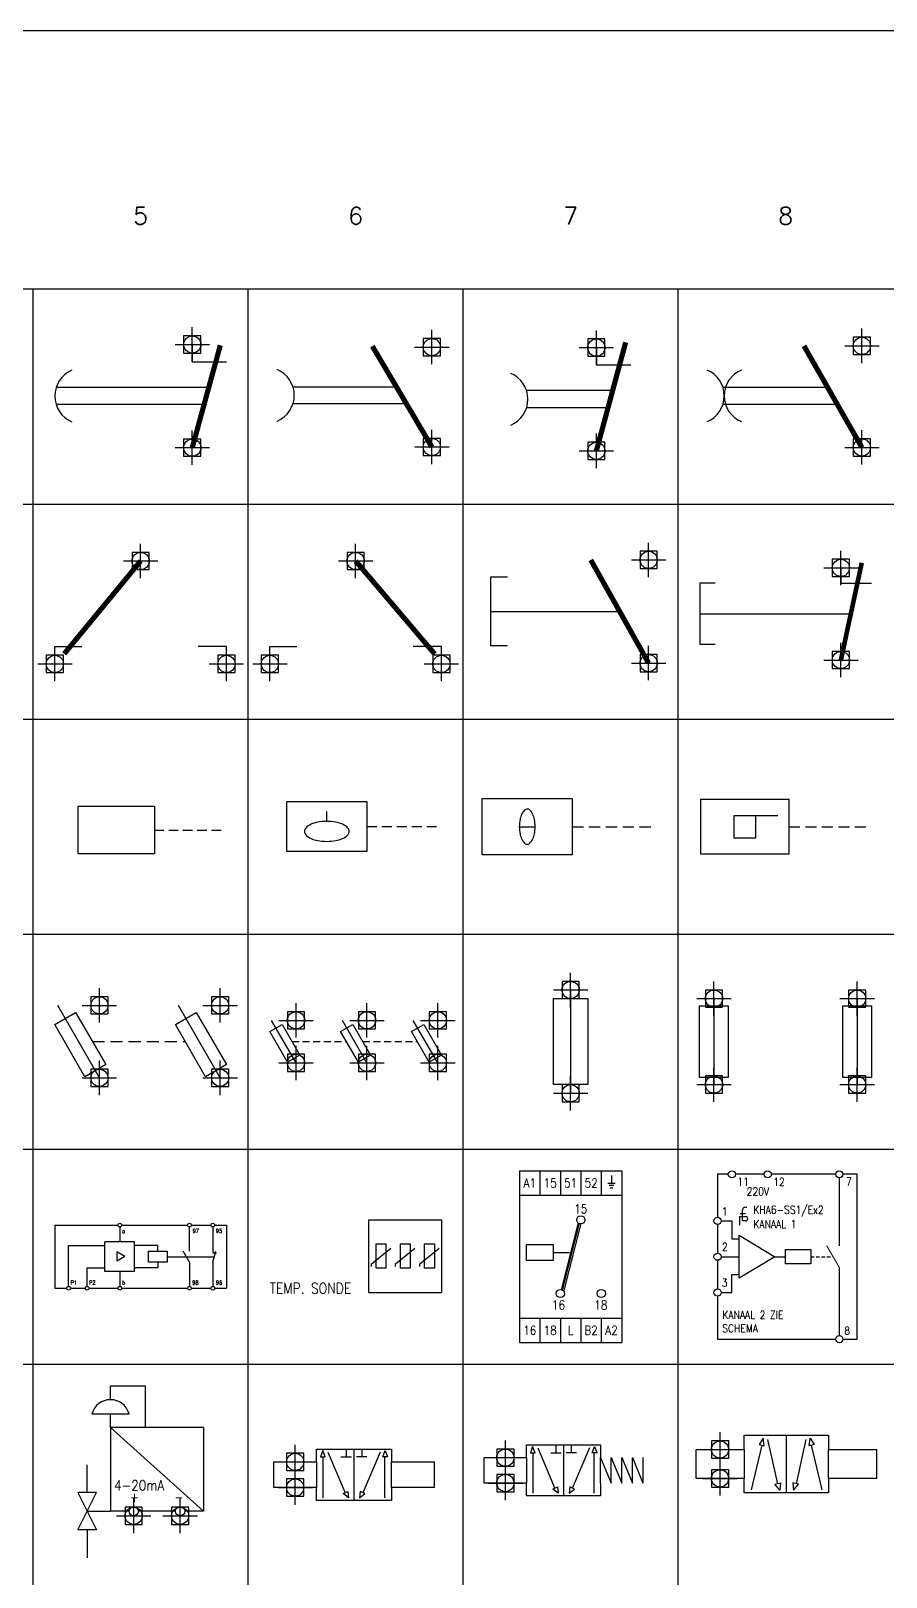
# Model space of a CAD drawing. Extents: x -7 to 200, y -18 to 300.
# Drawn here: x 49.9 to 99.6, y 210.1 to 300 of the extents above; entities that cross this region are included whole.
import ezdxf
from ezdxf.enums import TextEntityAlignment as Align

# ---------------------------------------------------------------- set-up
doc = ezdxf.new("R2010")
doc.units = 0
doc.header["$LTSCALE"] = 4
doc.header["$MEASUREMENT"] = 0
doc.header["$PDMODE"] = 98
doc.header["$PDSIZE"] = 1
for name, pattern in [('DASHDOT', [25.4, 12.7, -6.35, 0, -6.35]), ('DASHED', [18.75, 12.5, -6.25]), ('HIDDEN', [0.375, 0.25, -0.125])]:
    doc.linetypes.add(name, pattern=pattern)
doc.layers.get('0').update_dxf_attribs({"linetype": 'CONTINUOUS'})
for name, color, linetype in [('1', 7, 'CONTINUOUS'), ('10', 1, 'DASHED'), ('11', 3, 'DASHED'), ('12', 2, 'DASHED'), ('21', 8, 'DASHDOT'), ('3', 4, 'CONTINUOUS'), ('9', 8, 'DASHED'), ('C', 7, 'CONTINUOUS'), ('GRID', 9, 'CONTINUOUS'), ('GROEF', 1, 'CONTINUOUS'), ('SCHEIDINGEN', 3, 'CONTINUOUS'), ('SYMB', 7, 'CONTINUOUS')]:
    doc.layers.add(name, color=color, linetype=linetype)
doc.styles.add('DINY', font='SIMPLEX', dxfattribs={"width": 0.95})
doc.styles.add('ROMANS', font='ROMANS', dxfattribs={"width": 0.85})
doc.styles.get("Standard").update_dxf_attribs({"font": 'simplex'})

# ---------------------------------------------------------------- blocks, each defined once
blk = doc.blocks.new('1')
blk = doc.blocks.new('KTOKOP')
at = {"layer": '1'}
for p, q in [((0, 6), (0, 5)), ((0, 5), (2, 5)), ((0.938, 3.5), (-7.921, 3.5)), ((0.67, 2.5), (-7.921, 2.5))]:
    blk.add_line(p, q, dxfattribs=at)
at = {"layer": '1', "const_width": 0.3}
blk.add_lwpolyline([(0, 0), (1.633, 5.953)], dxfattribs=at)
at = {"layer": '1'}
blk.add_arc((-6.375, 3), 1.625, 112.61986, 247.38014, dxfattribs=at)
at = {"layer": 'C', "color": 1}
blk.add_point((0, 6), dxfattribs=at)
at = {"layer": 'C', "color": 2}
blk.add_point((0, 0), dxfattribs=at)
at = {"flags": 1}
blk.add_attdef('SYMBTYPE', (0, 0), '', height=0.2, dxfattribs=at)
at = {"layer": '10', "style": 'DINY', "width": 0.95}
for tag, p in [('T2', (-1, 6.314)), ('T1', (-1, -2.143))]:
    blk.add_attdef(tag, text='', height=2.2, dxfattribs=at).set_placement(p, align=Align.RIGHT)
at = {"layer": '11', "style": 'ROMANS', "width": 0.85}
blk.add_attdef('LOCCODE', (3.491, 5.866), '', height=3.2, dxfattribs=at)
at = {"layer": '12', "style": 'DINY', "width": 0.95}
blk.add_attdef('MATCODE', (3, 1.5), '', height=3.2, dxfattribs=at)
blk = doc.blocks.new('KTAFOP')
at = {"layer": '1'}
for p, q in [((-7.977, 3.493), (-1.919, 3.493)), ((-1.341, 2.493), (-7.977, 2.493))]:
    blk.add_line(p, q, dxfattribs=at)
at = {"layer": '1', "const_width": 0.3}
blk.add_lwpolyline([(0.102, -0.007), (-3.361, 5.854)], dxfattribs=at)
at = {"layer": '1'}
blk.add_arc((-9.523, 2.993), 1.625, 292.61986, 67.38014, dxfattribs=at)
at = {"layer": 'C', "color": 1}
blk.add_point((0.1, 5.796), dxfattribs=at)
at = {"layer": 'C', "color": 2}
blk.add_point((0.102, -0.007), dxfattribs=at)
at = {"flags": 1}
blk.add_attdef('SYMBTYPE', (0, 0), '', height=0.2, dxfattribs=at)
at = {"layer": '10', "style": 'DINY', "width": 0.95}
for tag, p in [('T2', (-0.898, 6.993)), ('T1', (-0.898, -2.493))]:
    blk.add_attdef(tag, text='', height=2.2, dxfattribs=at).set_placement(p, align=Align.RIGHT)
at = {"layer": '11', "style": 'ROMANS', "width": 0.85}
blk.add_attdef('LOCCODE', (3.593, 5.522), '', height=3.2, dxfattribs=at)
at = {"layer": '12', "style": 'DINY', "width": 0.95}
blk.add_attdef('MATCODE', (3.102, 0.993), '', height=3.2, dxfattribs=at)
blk = doc.blocks.new('KTAFSL')
at = {"layer": '1'}
for p, q in [((0, 6), (0, 5)), ((0, 5), (2, 5)), ((0.938, 3.5), (-4.061, 3.5)), ((0.67, 2.5), (-4.061, 2.5))]:
    blk.add_line(p, q, dxfattribs=at)
at = {"layer": '1', "const_width": 0.3}
blk.add_lwpolyline([(0, 0), (1.703, 6.305)], dxfattribs=at)
at = {"layer": '1'}
blk.add_arc((-5.607, 3), 1.625, 292.61986, 67.38014, dxfattribs=at)
at = {"layer": 'C', "color": 1}
blk.add_point((0, 6), dxfattribs=at)
at = {"layer": 'C', "color": 2}
blk.add_point((0, 0), dxfattribs=at)
at = {"flags": 1}
blk.add_attdef('SYMBTYPE', (0, 0), '', height=0.2, dxfattribs=at)
at = {"layer": '10', "style": 'DINY', "width": 0.95}
for tag, p in [('T2', (-1, 5.718)), ('T1', (-1, -1.718))]:
    blk.add_attdef(tag, text='', height=2.2, dxfattribs=at).set_placement(p, align=Align.RIGHT)
at = {"layer": '11', "style": 'ROMANS', "width": 0.85}
blk.add_attdef('LOCCODE', (3.491, 5.704), '', height=3.2, dxfattribs=at)
at = {"layer": '12', "style": 'DINY', "width": 0.95}
blk.add_attdef('MATCODE', (3, 1.5), '', height=3.2, dxfattribs=at)
blk = doc.blocks.new('KTAOSL')
at = {"layer": '1'}
for p, q in [((-8.079, 3.5), (-2.021, 3.5)), ((-1.443, 2.5), (-8.079, 2.5))]:
    blk.add_line(p, q, dxfattribs=at)
at = {"layer": '1', "const_width": 0.3}
blk.add_lwpolyline([(0, 0), (-3.369, 5.904)], dxfattribs=at)
at = {"layer": '1'}
for centre, start, end in [((-9.625, 3), 292.61986, 67.38014), ((-6.375, 3), 112.61986, 247.38014)]:
    blk.add_arc(centre, 1.625, start, end, dxfattribs=at)
at = {"layer": 'C', "color": 1}
blk.add_point((0, 5.904), dxfattribs=at)
at = {"layer": 'C', "color": 2}
blk.add_point((0, 0), dxfattribs=at)
at = {"flags": 1}
blk.add_attdef('SYMBTYPE', (0, 0), '', height=0.2, dxfattribs=at)
at = {"layer": '10', "style": 'DINY', "width": 0.95}
for tag, p in [('T2', (-1, 6.606)), ('T1', (-1, -2.41))]:
    blk.add_attdef(tag, text='', height=2.2, dxfattribs=at).set_placement(p, align=Align.RIGHT)
at = {"layer": '11', "style": 'ROMANS', "width": 0.85}
blk.add_attdef('LOCCODE', (3.346, 5.595), '', height=3.2, dxfattribs=at)
at = {"layer": '12', "style": 'DINY', "width": 0.95}
blk.add_attdef('MATCODE', (3, 1), '', height=3.2, dxfattribs=at)
blk = doc.blocks.new('KWISLO')
at = {"layer": '1'}
for p, q in [((-5, -6), (-5, -4.993)), ((-5, -4.993), (-3.433, -4.993)), ((5, -4.993), (3.353, -4.993)), ((5, -6), (5, -4.993))]:
    blk.add_line(p, q, dxfattribs=at)
at = {"layer": '1', "const_width": 0.3}
blk.add_lwpolyline([(0, 0), (-4.456, -5.409)], dxfattribs=at)
at = {"layer": 'C', "color": 1}
blk.add_point((0, 0), dxfattribs=at)
at = {"layer": 'C', "color": 3}
blk.add_point((0, 0), dxfattribs=at)
at = {"layer": 'C', "color": 2}
blk.add_point((-5, -6), dxfattribs=at)
at = {"layer": 'C', "color": 4}
blk.add_point((5, -6), dxfattribs=at)
at = {"flags": 1}
blk.add_attdef('SYMBTYPE', (0, 0), '', height=0.2, dxfattribs=at)
at = {"layer": '10', "style": 'ROMANS', "width": 0.85}
for tag, p in [('T3', (-0.84, 0.529)), ('T2', (-5.686, -7.421)), ('T1', (4.158, -7.606))]:
    blk.add_attdef(tag, text='', height=2.2, dxfattribs=at).set_placement(p, align=Align.RIGHT)
at = {"layer": '11', "style": 'ROMANS', "width": 0.85}
blk.add_attdef('LOCCODE', (7.641, 0.899), '', height=3.2, dxfattribs=at)
at = {"layer": '12', "style": 'ROMANS', "width": 0.85}
blk.add_attdef('MATCODE', (6.732, -3.539), '', height=3.2, dxfattribs=at)
blk = doc.blocks.new('KWISRO')
at = {"layer": '1'}
for p, q in [((-5, -4.993), (-3.433, -4.993)), ((-5, -6), (-5, -4.993)), ((5, -4.993), (3.353, -4.993)), ((5, -6), (5, -4.993))]:
    blk.add_line(p, q, dxfattribs=at)
at = {"layer": '1', "const_width": 0.3}
blk.add_lwpolyline([(0, 0), (4.609, -5.422)], dxfattribs=at)
at = {"layer": 'C', "color": 1}
blk.add_point((0, 0), dxfattribs=at)
at = {"layer": 'C', "color": 3}
blk.add_point((0, 0), dxfattribs=at)
at = {"layer": 'C', "color": 2}
blk.add_point((-5, -6), dxfattribs=at)
at = {"layer": 'C', "color": 4}
blk.add_point((5, -6), dxfattribs=at)
at = {"flags": 1}
blk.add_attdef('SYMBTYPE', (0, 0), '', height=0.2, dxfattribs=at)
at = {"layer": '10', "style": 'ROMANS', "width": 0.85}
for tag, p in [('T3', (-0.991, 0.225)), ('T2', (-5.686, -7.91)), ('T1', (4.309, -7.726))]:
    blk.add_attdef(tag, text='', height=2.2, dxfattribs=at).set_placement(p, align=Align.RIGHT)
at = {"layer": '11', "style": 'ROMANS', "width": 0.85}
blk.add_attdef('LOCCODE', (7.49, 0.964), '', height=3.2, dxfattribs=at)
at = {"layer": '12', "style": 'ROMANS', "width": 0.85}
blk.add_attdef('MATCODE', (6.581, -3.473), '', height=3.2, dxfattribs=at)
blk = doc.blocks.new('DNO')
at = {"layer": '1', "const_width": 0.3}
blk.add_lwpolyline([(0, 0), (-3.363, 5.997)], dxfattribs=at)
at = {"layer": '3'}
for p, q in [((-9.196, 5), (-9.196, 1)), ((-8.196, 5), (-9.196, 5)), ((-8.196, 1), (-9.196, 1))]:
    blk.add_line(p, q, dxfattribs=at)
at = {"layer": '9'}
blk.add_line((-9.196, 3), (-1.682, 3), dxfattribs=at)
at = {"layer": 'C', "color": 1}
blk.add_point((0, 6), dxfattribs=at)
at = {"layer": 'C', "color": 2}
blk.add_point((0, 0), dxfattribs=at)
at = {"flags": 1}
blk.add_attdef('SYMBTYPE', (0, 0), '', height=0.2, dxfattribs=at)
at = {"layer": '10', "style": 'DINY', "width": 0.95}
for tag, p in [('T2', (-1, 7)), ('T1', (-1, -3))]:
    blk.add_attdef(tag, text='', height=2.2, dxfattribs=at).set_placement(p, align=Align.RIGHT)
at = {"layer": '11', "style": 'ROMANS', "width": 0.85}
blk.add_attdef('LOCCODE', (3.393, 6.027), '', height=3.2, dxfattribs=at)
at = {"layer": '12', "style": 'DINY', "width": 0.95}
blk.add_attdef('MATCODE', (3, 1), '', height=3.2, dxfattribs=at)
blk = doc.blocks.new('DNG')
at = {"layer": '1'}
for p, q in [((0, 6), (0, 5)), ((0, 5), (2, 5))]:
    blk.add_line(p, q, dxfattribs=at)
at = {"layer": '1', "const_width": 0.3}
blk.add_lwpolyline([(0, 0), (1.36, 6.33)], dxfattribs=at)
at = {"layer": '3'}
for p, q in [((-9.2, 5), (-9.2, 1)), ((-8.2, 5), (-9.2, 5)), ((-8.2, 1), (-9.2, 1))]:
    blk.add_line(p, q, dxfattribs=at)
at = {"layer": '9'}
blk.add_line((-9.2, 3), (0.8, 3), dxfattribs=at)
at = {"layer": 'C', "color": 1}
blk.add_point((0, 6), dxfattribs=at)
at = {"layer": 'C', "color": 2}
blk.add_point((0, 0), dxfattribs=at)
at = {"flags": 1}
blk.add_attdef('SYMBTYPE', (0, 0), '', height=0.2, dxfattribs=at)
at = {"layer": '10', "style": 'DINY', "width": 0.95}
for tag, p in [('T2', (-1, 7)), ('T1', (-1, -3))]:
    blk.add_attdef(tag, text='', height=2.2, dxfattribs=at).set_placement(p, align=Align.RIGHT)
at = {"layer": '11', "style": 'ROMANS', "width": 0.85}
blk.add_attdef('LOCCODE', (3.62, 6.55), '', height=3.2, dxfattribs=at)
at = {"layer": '12', "style": 'DINY', "width": 0.95}
blk.add_attdef('MATCODE', (3, 1.5), '', height=3.2, dxfattribs=at)
blk = doc.blocks.new('BVAR')
at = {"layer": '1', "linetype": 'HIDDEN'}
blk.add_line((-7.5, 0), (0, 0), dxfattribs=at)
at = {"layer": '3'}
for p, q in [((-15.5, 2.5), (-7.5, 2.5)), ((-15.5, -2.5), (-15.5, 2.5)), ((-7.5, 2.5), (-7.5, -2.5)), ((-7.5, -2.5), (-15.5, -2.5))]:
    blk.add_line(p, q, dxfattribs=at)
at = {"flags": 1}
blk.add_attdef('SYMBTYPE', (0, 0), '', height=0.2, dxfattribs=at)
blk = doc.blocks.new('BNIV')
at = {"layer": '1'}
blk.add_line((-11.5, 0.5), (-11.5, 1.5), dxfattribs=at)
at = {"layer": '1', "linetype": 'HIDDEN'}
blk.add_line((-7.5, 0), (0, 0), dxfattribs=at)
at = {"layer": '1'}
blk.add_lwpolyline([(-11.5, -1.5, 0.045823), (-10.59, -1.42, 0.059412), (-9.92, -1.21, 0.101131), (-9.37, -0.81, 0.219221), (-9.26, -0.5, 0.18898), (-9.39, -0.17, 0.101131), (-9.92, 0.21, 0.059412), (-10.59, 0.42, 0.045823), (-11.5, 0.5, 0.045823), (-12.41, 0.42, 0.059412), (-13.08, 0.21, 0.101131), (-13.61, -0.17, 0.18898), (-13.74, -0.5, 0.18898), (-13.61, -0.83, 0.101131), (-13.08, -1.21, 0.059412), (-12.41, -1.42, 0.045823)], format="xyb", close=True, dxfattribs=at)
at = {"layer": '3'}
for p, q in [((-15.5, 2.5), (-7.5, 2.5)), ((-15.5, -2.5), (-15.5, 2.5)), ((-7.5, 2.5), (-7.5, -2.5)), ((-7.5, -2.5), (-15.5, -2.5))]:
    blk.add_line(p, q, dxfattribs=at)
at = {"flags": 1}
blk.add_attdef('SYMBTYPE', (0, 0), '', height=0.2, dxfattribs=at)
blk = doc.blocks.new('BTEMP')
at = {"layer": '1'}
blk.add_line((-12.2, 0), (-10.8, 0), dxfattribs=at)
at = {"layer": '1', "linetype": 'HIDDEN'}
blk.add_line((-7.5, 0), (0, 0), dxfattribs=at)
at = {"layer": '1'}
blk.add_lwpolyline([(-10.8, 0, 0.045823), (-10.86, 0.64, 0.059412), (-11.01, 1.11, 0.101131), (-11.28, 1.49, 0.219221), (-11.5, 1.57, 0.18898), (-11.73, 1.47, 0.101131), (-11.99, 1.11, 0.059412), (-12.14, 0.64, 0.045823), (-12.2, 0, 0.045823), (-12.14, -0.64, 0.059412), (-11.99, -1.11, 0.101131), (-11.73, -1.47, 0.18898), (-11.5, -1.57, 0.18898), (-11.27, -1.47, 0.101131), (-11.01, -1.11, 0.059412), (-10.86, -0.64, 0.045823)], format="xyb", close=True, dxfattribs=at)
at = {"layer": '3'}
for p, q in [((-15.5, 2.5), (-7.5, 2.5)), ((-15.5, -2.5), (-15.5, 2.5)), ((-7.5, 2.5), (-7.5, -2.5)), ((-7.5, -2.5), (-15.5, -2.5))]:
    blk.add_line(p, q, dxfattribs=at)
at = {"flags": 1}
blk.add_attdef('SYMBTYPE', (0, 0), '', height=0.2, dxfattribs=at)
blk = doc.blocks.new('BDEB')
at = {"layer": '1'}
for p, q in [((-8.5, 1), (-12.5, 1)), ((-12.5, 1), (-12.5, -1)), ((-10.5, -1), (-10.5, 1)), ((-12.5, -1), (-10.5, -1))]:
    blk.add_line(p, q, dxfattribs=at)
at = {"layer": '1', "linetype": 'HIDDEN'}
blk.add_line((-7.5, 0), (0, 0), dxfattribs=at)
at = {"layer": '3'}
for p, q in [((-15.5, 2.5), (-7.5, 2.5)), ((-15.5, -2.5), (-15.5, 2.5)), ((-7.5, 2.5), (-7.5, -2.5)), ((-7.5, -2.5), (-15.5, -2.5))]:
    blk.add_line(p, q, dxfattribs=at)
at = {"flags": 1}
blk.add_attdef('SYMBTYPE', (0, 0), '', height=0.2, dxfattribs=at)
blk = doc.blocks.new('SCHZEK2')
at = {"layer": '1'}
for p, q in [((-13.71, 4.42), (-11.98, 5.42)), ((-10, 0), (-13.46, 6)), ((-11.98, 5.42), (-9.48, 1.09)), ((-10.5, 6), (-9.5, 6)), ((-3.71, 4.42), (-1.98, 5.42)), ((0, 0), (-3.46, 6)), ((-1.98, 5.42), (0.52, 1.09)), ((-0.5, 6), (0.5, 6)), ((-11.21, 0.09), (-13.71, 4.42)), ((-1.21, 0.09), (-3.71, 4.42)), ((-9.48, 1.09), (-11.21, 0.09)), ((0.52, 1.09), (-1.21, 0.09))]:
    blk.add_line(p, q, dxfattribs=at)
at = {"layer": '1', "linetype": 'HIDDEN'}
blk.add_line((-10.58, 3), (-2.89, 3), dxfattribs=at)
at = {"layer": 'C', "color": 1}
blk.add_point((-10, 6), dxfattribs=at)
at = {"layer": 'C', "color": 3}
blk.add_point((0, 6), dxfattribs=at)
at = {"layer": 'C', "color": 2}
blk.add_point((-10, 0), dxfattribs=at)
at = {"layer": 'C', "color": 4}
blk.add_point((0, 0), dxfattribs=at)
at = {"flags": 1}
blk.add_attdef('SYMBTYPE', (-0.13, -0.31), '', height=0.2, dxfattribs=at)
at = {"layer": '1', "style": 'DINY', "width": 0.95}
blk.add_attdef('ZEKVAL', (3, -3), '', height=2.2, dxfattribs=at)
at = {"layer": '11', "style": 'ROMANS', "width": 0.85}
blk.add_attdef('LOCCODE', (3.32, 6.39), '', height=3.2, dxfattribs=at)
at = {"layer": '12', "style": 'ROMANS', "width": 0.85}
blk.add_attdef('MATCODE', (3.32, 1.15), '', height=3.2, dxfattribs=at)
blk = doc.blocks.new('SCHZEK3')
at = {"layer": '1'}
for p, q in [((-23.71, 4.42), (-21.98, 5.42)), ((-21.21, 0.09), (-23.71, 4.42)), ((-20, 0), (-23.46, 6)), ((-21.98, 5.42), (-19.48, 1.09)), ((-20.5, 6), (-19.5, 6)), ((-13.71, 4.42), (-11.98, 5.42)), ((-11.21, 0.09), (-13.71, 4.42)), ((-10, 0), (-13.46, 6)), ((-11.98, 5.42), (-9.48, 1.09)), ((-10.5, 6), (-9.5, 6)), ((-3.71, 4.42), (-1.98, 5.42)), ((-1.21, 0.09), (-3.71, 4.42)), ((0, 0), (-3.46, 6)), ((-1.98, 5.42), (0.52, 1.09)), ((-0.5, 6), (0.5, 6)), ((-19.48, 1.09), (-21.21, 0.09)), ((-9.48, 1.09), (-11.21, 0.09)), ((0.52, 1.09), (-1.21, 0.09))]:
    blk.add_line(p, q, dxfattribs=at)
at = {"layer": '1', "linetype": 'HIDDEN'}
for p, q in [((-20.58, 3), (-12.89, 3)), ((-10.58, 3), (-2.89, 3))]:
    blk.add_line(p, q, dxfattribs=at)
at = {"layer": 'C', "color": 1}
blk.add_point((-20, 6), dxfattribs=at)
at = {"layer": 'C', "color": 3}
blk.add_point((-10, 6), dxfattribs=at)
at = {"layer": 'C', "color": 5}
blk.add_point((0, 6), dxfattribs=at)
at = {"layer": 'C', "color": 2}
blk.add_point((-20, 0), dxfattribs=at)
at = {"layer": 'C', "color": 4}
blk.add_point((-10, 0), dxfattribs=at)
at = {"layer": 'C', "color": 6}
blk.add_point((0, 0), dxfattribs=at)
at = {"flags": 1}
blk.add_attdef('SYMBTYPE', (0, 0), '', height=0.2, dxfattribs=at)
at = {"layer": '1', "style": 'DINY', "width": 0.95}
blk.add_attdef('ZEKVAL', (3, -3), '', height=2.2, dxfattribs=at)
at = {"layer": '11', "style": 'ROMANS', "width": 0.85}
blk.add_attdef('LOCCODE', (3.41, 6.57), '', height=3.2, dxfattribs=at)
at = {"layer": '12', "style": 'ROMANS', "width": 0.85}
blk.add_attdef('MATCODE', (3.16, 1.33), '', height=3.2, dxfattribs=at)
blk = doc.blocks.new('ZEK1')
at = {"layer": '1'}
for p, q in [((-1, 5.5), (1, 5.5)), ((-1, 0.5), (-1, 5.5)), ((0, 6), (0, 0)), ((1, 5.5), (1, 0.5)), ((1, 0.5), (-1, 0.5))]:
    blk.add_line(p, q, dxfattribs=at)
at = {"layer": 'C', "color": 1}
blk.add_point((0, 6), dxfattribs=at)
at = {"layer": 'C', "color": 2}
blk.add_point((0, 0), dxfattribs=at)
at = {"flags": 1}
blk.add_attdef('SYMBTYPE', (0, 0), '', height=0.2, dxfattribs=at)
at = {"layer": '1', "style": 'DINY', "width": 0.95}
blk.add_attdef('ZEKVAL', (3, -1), '', height=2.2, dxfattribs=at)
at = {"layer": '11', "style": 'ROMANS', "width": 0.85}
blk.add_attdef('LOCCODE', (2.956, 7.123), '', height=3.2, dxfattribs=at)
at = {"layer": '12', "style": 'DINY', "width": 0.95}
blk.add_attdef('MATCODE', (3, 2.5), '', height=3.2, dxfattribs=at)
blk = doc.blocks.new('ZEK2')
at = {"layer": '1'}
for p, q in [((-11, 0.5), (-11, 5.5)), ((-11, 5.5), (-9, 5.5)), ((-10, 6), (-10, 0)), ((-9, 5.5), (-9, 0.5)), ((-1, 0.5), (-1, 5.5)), ((-1, 5.5), (1, 5.5)), ((0, 6), (0, 0)), ((1, 5.5), (1, 0.5)), ((-9, 0.5), (-11, 0.5)), ((1, 0.5), (-1, 0.5))]:
    blk.add_line(p, q, dxfattribs=at)
at = {"layer": 'C', "color": 1}
blk.add_point((-10, 6), dxfattribs=at)
at = {"layer": 'C', "color": 3}
blk.add_point((0, 6), dxfattribs=at)
at = {"layer": 'C', "color": 2}
blk.add_point((-10, 0), dxfattribs=at)
at = {"layer": 'C', "color": 4}
blk.add_point((0, 0), dxfattribs=at)
at = {"flags": 1}
blk.add_attdef('SYMBTYPE', (0, 0), '', height=0.2, dxfattribs=at)
at = {"layer": '1', "style": 'DINY', "width": 0.95}
blk.add_attdef('ZEKVAL', (3, -1), '', height=2.2, dxfattribs=at)
at = {"layer": '11', "style": 'ROMANS', "width": 0.85}
blk.add_attdef('LOCCODE', (2.87, 7.55), '', height=3.2, dxfattribs=at)
at = {"layer": '12', "style": 'DINY', "width": 0.95}
blk.add_attdef('MATCODE', (3, 2.5), '', height=3.2, dxfattribs=at)
blk = doc.blocks.new('REL4')
at = {"layer": '1'}
for p, q in [((0, -2), (0, -10)), ((37.5, -15), (37.5, -2)), ((50, -2), (50, -16)), ((-27.5, -34), (-27.5, -12)), ((-27.5, -12), (-8, -12)), ((8, -10), (-8, -10)), ((-8, -26), (-8, -10)), ((2.69, -17.85), (-1.64, -15.35)), ((-1.64, -15.35), (-1.64, -20.35)), ((8, -26), (8, -10)), ((20.5, -12), (8, -12)), ((15.5, -21), (15.5, -15)), ((15.5, -15), (25.5, -15)), ((20.5, -15), (20.5, -12)), ((25.5, -15), (25.5, -21)), ((37.5, -21), (34.04, -15)), ((50, -21), (51.61, -15)), ((50, -16), (52, -16)), ((-17.5, -24), (-8, -24)), ((-17.5, -34), (-17.5, -24)), ((2.69, -17.85), (-1.64, -20.35)), ((20.5, -24), (8, -24)), ((25.5, -21), (15.5, -21)), ((20.5, -21), (20.5, -24)), ((25.5, -18), (50.8, -18)), ((37.5, -21), (37.5, -34)), ((50, -21), (50, -34)), ((8, -26), (-8, -26)), ((0, -26), (0, -34))]:
    blk.add_line(p, q, dxfattribs=at)
for centre in [(0, -1), (37.5, -1), (50, -1), (-27.5, -35), (-17.5, -35), (0, -35), (37.5, -35), (50, -35)]:
    blk.add_circle(centre, 1, dxfattribs=at)
at = {"layer": '21'}
for p, q in [((-35, -1), (-1, -1)), ((-35, -1), (-35, -35)), ((1, -1), (36.5, -1)), ((38.5, -1), (49, -1)), ((51, -1), (57.5, -1)), ((57.5, -1), (57.5, -35)), ((-35, -35), (-28.5, -35)), ((-26.5, -35), (-18.5, -35)), ((-16.5, -35), (-1, -35)), ((1, -35), (36.5, -35)), ((38.5, -35), (49, -35)), ((51, -35), (57.5, -35))]:
    blk.add_line(p, q, dxfattribs=at)
at = {"flags": 1}
blk.add_attdef('SYMBTYPE', (0, 0), '', height=0.2, dxfattribs=at)
at = {"layer": '1', "width": 0.85}
for s, p in [('a', (1.23, -5.4)), ('P1', (-26.46, -33)), ('P2', (-16.46, -33)), ('b', (1.3, -33))]:
    blk.add_text(s, height=2.2, dxfattribs=at).set_placement(p)
for s, p in [('97', (40.9, -4.12)), ('95', (53.4, -4.12)), ('98', (40.67, -31.98)), ('96', (53.4, -31.98))]:
    blk.add_text(s, height=2.2, dxfattribs=at).set_placement(p, align=Align.MIDDLE)
at = {"layer": '11', "style": 'ROMANS', "width": 0.85}
blk.add_attdef('LOCCODE', (60, -30), '', height=3.2, dxfattribs=at)
at = {"layer": '12', "width": 0.85}
blk.add_attdef('MATCODE', (60, -35), '', height=3.2, dxfattribs=at)
blk = doc.blocks.new('REL4-SON')
at = {"layer": '1'}
for p, q in [((-12.5, 0), (2.5, 0)), ((-12.5, -15), (-12.5, 0)), ((2.5, 0), (2.5, -15)), ((-12, -9.11), (-8, -5.89)), ((-11, -10), (-11, -5)), ((-11, -5), (-9, -5)), ((-9, -5), (-9, -10)), ((-7, -9.11), (-3, -5.89)), ((-6, -5), (-4, -5)), ((-6, -10), (-6, -5)), ((-4, -5), (-4, -10)), ((-2, -9.11), (2, -5.89)), ((-1, -10), (-1, -5)), ((-1, -5), (1, -5)), ((1, -5), (1, -10)), ((-12, -9.64), (-12, -9.11)), ((-7, -9.64), (-7, -9.11)), ((-2, -9.64), (-2, -9.11)), ((-9, -10), (-11, -10)), ((-4, -10), (-6, -10)), ((1, -10), (-1, -10)), ((-12.5, -15), (2.5, -15))]:
    blk.add_line(p, q, dxfattribs=at)
at = {"flags": 1}
blk.add_attdef('SYMBTYPE', (0, 0), '', height=0.2, dxfattribs=at)
at = {"layer": '1', "width": 0.85}
blk.add_text('TEMP. SONDE', height=2.2, dxfattribs=at).set_placement((-32.98, -15.24))
at = {"layer": '11', "style": 'ROMANS', "width": 0.85}
blk.add_attdef('NRMOTOR', text='', height=3.2, dxfattribs=at).set_placement((-15.72, -6.26), align=Align.RIGHT)
at = {"layer": '12', "style": 'ROMANS', "width": 0.85}
blk.add_attdef('MATCODE', text='', height=3.2, dxfattribs=at).set_placement((-15.72, -11.04), align=Align.RIGHT)
blk = doc.blocks.new('REL5')
at = {"layer": '1'}
for p, q in [((-2.5, 0), (-2.5, -42)), ((-2.5, 0), (22.5, 0)), ((2.5, 0), (2.5, -6)), ((7.5, 0), (7.5, -6)), ((12.5, 0), (12.5, -6)), ((17.5, 0), (17.5, -6)), ((22.5, 0), (22.5, -42)), ((19.1, -3), (20.9, -3)), ((20.6, -3.6), (19.4, -3.6)), ((20, -1.2), (20, -3)), ((-2.5, -6), (22.5, -6)), ((19.7, -4.2), (20.3, -4.2)), ((11.85, -12.7), (7.69, -29.07)), ((12.12, -12.83), (7.96, -29.19)), ((12.49, -12.92), (8.33, -29.28)), ((-0.75, -21.9), (-0.75, -18)), ((-0.75, -18), (5.75, -18)), ((5.75, -18), (5.75, -21.9)), ((5.75, -21.9), (-0.75, -21.9)), ((5.75, -20.02), (9.75, -20.02)), ((-2.5, -36), (22.5, -36)), ((2.5, -36), (2.5, -42)), ((7.5, -36), (7.5, -42)), ((12.5, -36), (12.5, -42)), ((17.5, -36), (17.5, -42)), ((-2.5, -42), (22.5, -42))]:
    blk.add_line(p, q, dxfattribs=at)
for centre in [(12.5, -12), (7.5, -30), (17.5, -30)]:
    blk.add_circle(centre, 1, dxfattribs=at)
at = {"flags": 1}
blk.add_attdef('SYMBTYPE', (0, 0), '', height=0.2, dxfattribs=at)
at = {"layer": '1', "style": 'ROMANS', "width": 0.85}
for s, p in [('A1', (0, -3)), ('15', (5, -3)), ('51', (10, -3)), ('52', (15, -3)), ('15', (12.46, -9.32)), ('16', (7.05, -32.82)), ('18', (17.37, -32.82)), ('16', (0, -39)), ('18', (5, -39)), ('L', (10, -39)), ('B2', (15, -39)), ('A2', (20, -39))]:
    blk.add_text(s, height=2.2, dxfattribs=at).set_placement(p, align=Align.MIDDLE)
at = {"layer": '11', "style": 'ROMANS', "width": 0.85}
blk.add_attdef('LOCCODE', (27.5, -6), '', height=3.2, dxfattribs=at)
at = {"layer": '12', "style": 'ROMANS', "width": 0.85}
blk.add_attdef('MATCODE', (27.5, -12), '', height=3.2, dxfattribs=at)
blk = doc.blocks.new('REL6')
at = {"layer": '1'}
for p, q in [((0, -2), (0, -21)), ((-33, -14), (-30, -14)), ((-30, -14), (-30, -19)), ((-30, -19), (-28, -19)), ((-28, -18), (-18, -24)), ((-28, -30), (-28, -18)), ((-33, -24), (-28, -24)), ((-18, -24), (-28, -30)), ((-18, -24), (-15, -24)), ((-15, -22), (-8, -22)), ((-15, -26), (-15, -22)), ((-8, -22), (-8, -26)), ((-30, -34), (-30, -29)), ((-30, -29), (-28, -29)), ((-8, -26), (-15, -26)), ((0, -27), (0, -46)), ((-33, -34), (-30, -34))]:
    blk.add_line(p, q, dxfattribs=at)
at = {"layer": '1', "linetype": 'HIDDEN'}
blk.add_line((-8, -24), (-2, -24), dxfattribs=at)
at = {"layer": '1', "const_width": 0.3}
blk.add_lwpolyline([(0, -27), (-3.53, -20.92)], dxfattribs=at)
at = {"layer": '1'}
for centre in [(-30, -1), (-20, -1), (0, -1), (-34, -14), (-34, -24), (-34, -34), (0, -47)]:
    blk.add_circle(centre, 1, dxfattribs=at)
at = {"layer": '21'}
for p, q in [((-34, -1), (-34, -13)), ((-31, -1), (-34, -1)), ((-21, -1), (-29, -1)), ((-1, -1), (-19, -1)), ((5, -1), (1, -1)), ((5, -47), (5, -1)), ((-34, -15), (-34, -23)), ((-34, -25), (-34, -33)), ((-34, -35), (-34, -47)), ((-34, -47), (-1, -47)), ((1, -47), (5, -47))]:
    blk.add_line(p, q, dxfattribs=at)
at = {"layer": '3'}
for p, q in [((-27.81, -15.2), (-27.81, -12.8)), ((-27.81, -12.8), (-26.25, -12.8)), ((-27.67, -11.93), (-26.2, -11.93)), ((-27, -12.55), (-27, -11.02)), ((-27, -14), (-27, -13.06)), ((-26.25, -14), (-27, -14))]:
    blk.add_line(p, q, dxfattribs=at)
for centre, radius, start, end in [((-26.26, -10.94), 0.745, 58.1063, 186.3882), ((-26.14, -13.4), 0.61, 259.4631, 100.5369)]:
    blk.add_arc(centre, radius, start, end, dxfattribs=at)
at = {"flags": 1}
blk.add_attdef('SYMBTYPE', (0, 0), '', height=0.2, dxfattribs=at)
at = {"layer": '1', "width": 0.85}
for s, p in [('11', (-28.44, -4.18)), ('12', (-18.44, -4.21)), ('7', (1.89, -4.08)), ('220V', (-25.86, -6.9)), ('1', (-32.78, -12.47)), ('KHA6-SS1/Ex2', (-24, -12)), ('KANAAL 1', (-24, -16)), ('2', (-32.77, -22.33)), ('3', (-32.83, -32.35)), ('SCHEMA', (-32.66, -45.11)), ('KANAAL 2 ZIE', (-32.66, -41.34)), ('8', (1.4, -45.75))]:
    blk.add_text(s, height=2.2, dxfattribs=at).set_placement(p)
blk.add_attdef('SCHEMANR', (-18.68, -45.22), '', height=2.2, dxfattribs=at)
at = {"layer": '11', "style": 'ROMANS', "width": 0.85}
blk.add_attdef('LOCCODE', (6.43, -6.41), '', height=3.2, dxfattribs=at)
at = {"layer": '12', "style": 'DINY', "width": 0.95}
blk.add_attdef('MATCODE', (6.97, -10.88), '', height=3.2, dxfattribs=at)
blk = doc.blocks.new('INRVENT')
at = {"layer": '1'}
for p, q in [((-5, 25), (-5, 28)), ((-5, 28), (2.5, 28)), ((2.5, 28), (2.5, 19)), ((-9, 22), (-1, 22)), ((-5, 19.04), (-5, 22)), ((15, 1), (-5, 19)), ((-10, 5), (-10, 11)), ((-12, 5), (-8, -3)), ((-12, -3), (-8, 5)), ((-8, 5), (-12, 5)), ((-9.99, 0.99), (-4.97, 0.99)), ((15, 1), (15, 1)), ((-8, -3), (-12, -3)), ((-10, -3), (-10, -9))]:
    blk.add_line(p, q, dxfattribs=at)
for centre in [(0, 1), (10, 1)]:
    blk.add_circle(centre, 1, dxfattribs=at)
blk.add_arc((-5, 20.83), 4.17, 16.2602, 163.7398, dxfattribs=at)
at = {"layer": '3'}
for p, q in [((15, 19), (-5, 19)), ((-5, 18.98), (-5, 1)), ((15, 19), (15, 1)), ((-1, 1), (-4.97, 1)), ((9, 1), (1, 1)), ((15, 1), (11, 1))]:
    blk.add_line(p, q, dxfattribs=at)
at = {"layer": 'C', "color": 1}
blk.add_point((0, 0), dxfattribs=at)
at = {"layer": 'C', "color": 2}
blk.add_point((10, 0), dxfattribs=at)
at = {"flags": 1}
blk.add_attdef('SYMBTYPE', (0, 0), '', height=0.2, dxfattribs=at)
at = {"layer": '1', "width": 0.85}
blk.add_text('4-20mA', height=2.2, dxfattribs=at).set_placement((1.17, 6.57), align=Align.MIDDLE)
for tag, p in [('+', (-0.77, 3)), ('-', (8.78, 3))]:
    blk.add_attdef(tag, p, '', height=2, dxfattribs=at)
at = {"layer": '12', "width": 0.85}
blk.add_attdef('MATCODE', (17.5, 3), '', height=3.2, dxfattribs=at)
blk = doc.blocks.new('VENT52-D')
at = {"layer": '1'}
for p, q in [((5, 9), (22.5, 9)), ((5, 6), (5, 9)), ((6.43, 8.64), (5.94, 7.15)), ((7.04, 7.15), (6.43, 8.64)), ((7.65, 8.31), (11.69, -1.25)), ((11.94, 8.97), (11.94, 7.32)), ((13.75, 9), (13.75, -3)), ((15.56, 8.97), (15.56, 7.32)), ((19.85, 8.31), (15.81, -1.25)), ((20.46, 7.15), (21.07, 8.64)), ((21.07, 8.64), (21.56, 7.15)), ((22.5, 9), (22.5, 6)), ((5.94, 7.15), (7.04, 7.15)), ((6.55, -2.4), (6.55, 7.15)), ((10.71, 7.15), (13.16, 7.15)), ((16.79, 7.15), (14.34, 7.15)), ((21.56, 7.15), (20.46, 7.15)), ((20.95, -2.4), (20.95, 7.15)), ((5, -3), (5, 0)), ((22.5, 0), (22.5, -3)), ((22.5, -3), (5, -3)), ((11.2, -1.42), (12.3, -0.92)), ((12.43, -2.4), (11.2, -1.42)), ((12.3, -0.92), (12.43, -2.4)), ((15.2, -0.92), (15.07, -2.4)), ((15.07, -2.4), (16.3, -1.42)), ((16.3, -1.42), (15.2, -0.92))]:
    blk.add_line(p, q, dxfattribs=at)
at = {"layer": '3'}
for p, q in [((-5, 6), (5, 6)), ((-5, 0), (-5, 6)), ((5, 6), (5, 0)), ((22.5, 6), (32.5, 6)), ((22.5, 0), (22.5, 6)), ((32.5, 6), (32.5, 0)), ((5, 0), (-5, 0)), ((32.5, 0), (22.5, 0))]:
    blk.add_line(p, q, dxfattribs=at)
at = {"layer": 'C', "color": 1}
blk.add_point((0, 6), dxfattribs=at)
at = {"layer": 'C', "color": 2}
blk.add_point((0, 0), dxfattribs=at)
at = {"flags": 1}
blk.add_attdef('SYMBTYPE', (0, 0), '', height=0.2, dxfattribs=at)
at = {"layer": '12', "style": 'DINY', "width": 0.95}
blk.add_attdef('MATCODE', (5.42, 12.88), '', height=3.2, dxfattribs=at)
blk = doc.blocks.new('VENT52-E')
at = {"layer": '1'}
for p, q in [((5, 9), (22.5, 9)), ((5, 6), (5, 9)), ((6.43, 8.64), (5.94, 7.15)), ((7.04, 7.15), (6.43, 8.64)), ((7.65, 8.31), (11.69, -1.25)), ((11.94, 8.97), (11.94, 7.32)), ((13.75, 9), (13.75, -3)), ((15.56, 8.97), (15.56, 7.32)), ((19.85, 8.31), (15.81, -1.25)), ((20.46, 7.15), (21.07, 8.64)), ((21.07, 8.64), (21.56, 7.15)), ((22.5, 9), (22.5, 6)), ((5.94, 7.15), (7.04, 7.15)), ((6.55, -2.4), (6.55, 7.15)), ((10.71, 7.15), (13.16, 7.15)), ((16.79, 7.15), (14.34, 7.15)), ((21.56, 7.15), (20.46, 7.15)), ((20.95, -2.4), (20.95, 7.15)), ((22.5, 6), (25, 0)), ((22.5, 0), (22.5, 6)), ((25, 6), (27.5, 0)), ((25, 0), (25, 6)), ((27.5, 6), (30, 0)), ((27.5, 0), (27.5, 6)), ((30, 6), (32.5, 0)), ((30, 0), (30, 6)), ((32.5, 6), (32.5, 0)), ((5, -3), (5, 0)), ((22.5, 0), (22.5, -3)), ((22.5, -3), (5, -3)), ((11.2, -1.42), (12.3, -0.92)), ((12.43, -2.4), (11.2, -1.42)), ((12.3, -0.92), (12.43, -2.4)), ((15.2, -0.92), (15.07, -2.4)), ((15.07, -2.4), (16.3, -1.42)), ((16.3, -1.42), (15.2, -0.92))]:
    blk.add_line(p, q, dxfattribs=at)
at = {"layer": '3'}
for p, q in [((-5, 6), (5, 6)), ((-5, 0), (-5, 6)), ((5, 6), (5, 0)), ((5, 0), (-5, 0))]:
    blk.add_line(p, q, dxfattribs=at)
at = {"layer": 'C', "color": 1}
blk.add_point((0, 6), dxfattribs=at)
at = {"layer": 'C', "color": 2}
blk.add_point((0, 0), dxfattribs=at)
at = {"flags": 1}
blk.add_attdef('SYMBTYPE', (0, 0), '', height=0.2, dxfattribs=at)
at = {"layer": '12', "style": 'DINY', "width": 0.95}
blk.add_attdef('MATCODE', (7.98, 12.88), '', height=3.2, dxfattribs=at)
blk = doc.blocks.new('VENT32-D')
at = {"layer": '1'}
for p, q in [((5, 0), (5, 3)), ((5, 3), (22.5, 3)), ((6.51, -8.4), (8.71, 0.9)), ((8.94, 2.37), (8.12, 1.04)), ((8.12, 1.04), (9.19, 0.79)), ((9.19, 0.79), (8.94, 2.37)), ((9.86, 2.05), (11.9, -7.15)), ((13.75, 3), (13.75, -9)), ((17.83, 2.05), (15.79, -7.15)), ((18.5, 0.79), (18.75, 2.37)), ((19.57, 1.04), (18.5, 0.79)), ((18.75, 2.37), (19.57, 1.04)), ((21.18, -8.4), (18.98, 0.9)), ((22.5, 3), (22.5, 0)), ((5, -9), (5, -6)), ((22.5, -6), (22.5, -9)), ((22.5, -9), (5, -9)), ((11.39, -7.22), (12.56, -6.94)), ((12.41, -8.42), (11.39, -7.22)), ((12.56, -6.94), (12.41, -8.42)), ((15.13, -6.94), (15.28, -8.42)), ((16.31, -7.22), (15.13, -6.94)), ((15.28, -8.42), (16.31, -7.22))]:
    blk.add_line(p, q, dxfattribs=at)
at = {"layer": '3'}
for p, q in [((-5, 0), (5, 0)), ((-5, -6), (-5, 0)), ((5, 0), (5, -6)), ((22.5, 0), (32.5, 0)), ((22.5, -6), (22.5, 0)), ((32.5, 0), (32.5, -6)), ((5, -6), (-5, -6)), ((32.5, -6), (22.5, -6))]:
    blk.add_line(p, q, dxfattribs=at)
at = {"layer": 'C', "color": 1}
blk.add_point((0, 0), dxfattribs=at)
at = {"layer": 'C', "color": 2}
blk.add_point((0, -6), dxfattribs=at)
at = {"flags": 1}
blk.add_attdef('SYMBTYPE', (0, 0), '', height=0.2, dxfattribs=at)
at = {"layer": '12', "style": 'DINY', "width": 0.95}
blk.add_attdef('MATCODE', (5.48, 6.88), '', height=3.2, dxfattribs=at)

msp = doc.modelspace()

# ---------------------------------------------------------------- linework, layer by layer
at = {"layer": 'GRID', "linetype": 'CONTINUOUS'}
for p, q in [((50, 72.5), (50, 285)), ((62.5, 72.5), (62.5, 285)), ((75, 72.5), (75, 285)), ((87.5, 72.5), (87.5, 285)), ((0, 272.5), (187.5, 272.5)), ((0, 260), (187.5, 260)), ((0, 247.5), (187.5, 247.5)), ((0, 235), (187.5, 235)), ((0, 222.5), (187.5, 222.5))]:
    msp.add_line(p, q, dxfattribs=at)
at = {"layer": 'GROEF'}
msp.add_line((200.5, 300), (-7, 300), dxfattribs=at)
at = {"layer": 'SCHEIDINGEN', "color": 9}
msp.add_line((2, 285), (185.5, 285), dxfattribs=at)

# ---------------------------------------------------------------- block references
at = {"layer": 'GRID', "linetype": 'CONTINUOUS'}
ref = msp.add_blockref('1', (56.25, 288.75), dxfattribs=at)
ref.add_attrib('NUMMER', '5', dxfattribs={"linetype": 'CONTINUOUS', "height": 1}).set_placement((56.25, 288.75), align=Align.CENTER)
ref = msp.add_blockref('1', (68.75, 288.75), dxfattribs=at)
ref.add_attrib('NUMMER', '6', dxfattribs={"linetype": 'CONTINUOUS', "height": 1}).set_placement((68.75, 288.75), align=Align.CENTER)
ref = msp.add_blockref('1', (81.25, 288.75), dxfattribs=at)
ref.add_attrib('NUMMER', '7', dxfattribs={"linetype": 'CONTINUOUS', "height": 1}).set_placement((81.25, 288.75), align=Align.CENTER)
ref = msp.add_blockref('1', (93.75, 288.75), dxfattribs=at)
ref.add_attrib('NUMMER', '8', dxfattribs={"linetype": 'CONTINUOUS', "height": 1}).set_placement((93.75, 288.75), align=Align.CENTER)
at = {"layer": 'SYMB', "linetype": 'CONTINUOUS'}
for name, p, xscale, yscale, zscale in [('KTOKOP', (59.249, 275.779), 0.999043451352016, 0.999043451352016, 0.999043451352016), ('KWISLO', (56.249, 269.189), 0.9973672039075121, 0.9973672039075121, 0.9973672039075121), ('KWISRO', (68.75, 269.189), 0.9973672039075001, 0.9973672039075001, 0.9973672039075001), ('DNG', (96.964, 263.432), 0.8925388167106909, 0.8925388167106909, 0.8925388167106909), ('BTEMP', (86.236, 253.744), 0.653220715131272, 0.653220715131272, 0.653220715131272), ('BDEB', (98.737, 253.744), 0.6391729575285153, 0.6391729575285153, 0.6391729575285153), ('BVAR', (61.204, 253.551), 0.5543738171624571, 0.5543738171624571, 0.5543738171624571), ('BNIV', (73.75, 253.762), 0.5806406343200033, 0.5806406343200033, 0.5806406343200033), ('ZEK2', (97.91, 238.754), 0.8325362059016129, 0.8325362059016129, 0.8325362059016129), ('SCHZEK2', (60.871, 239.146), 0.7018073778264311, 0.7018073778264311, 0.7018073778264311), ('SCHZEK3', (73.528, 240.014), 0.412226660610499, 0.412226660610499, 0.412226660610499), ('REL5', (78.871, 233.745), 0.237862951888887, 0.237862951888887, 0.237862951888887), ('REL6', (96.873, 233.746), 0.208235893594606, 0.208235893594606, 0.208235893594606), ('REL4', (55.034, 230.696), 0.108097988717895, 0.108097988717895, 0.108097988717895), ('REL4-SON', (73.044, 230.897), 0.281720778487667, 0.281720778487667, 0.281720778487667), ('VENT32-D', (89.939, 217.54), 0.2798889629344024, 0.2798889629344024, 0.2798889629344024), ('VENT52-D', (65.235, 215.33), 0.2486043862936121, 0.2486043862936121, 0.2486043862936121), ('VENT52-E', (77.457, 215.59), 0.246141135819888, 0.246141135819888, 0.246141135819888)]:
    msp.add_blockref(name, p, dxfattribs=dict(at, xscale=xscale, yscale=yscale, zscale=zscale))
for name, p in [('KTAFOP', (73.081, 275.825)), ('KTAFSL', (82.747, 275.593)), ('KTAOSL', (98.184, 275.789)), ('DNO', (85.784, 263.252)), ('ZEK1', (81.25, 238.252))]:
    msp.add_blockref(name, p, dxfattribs=at)
at = {"layer": 'SYMB', "linetype": 'CONTINUOUS', "xscale": 0.270006594359352, "yscale": 0.270006594359352, "zscale": 0.270006594359352}
msp.add_blockref('INRVENT', (55.845, 213.684), dxfattribs=at).add_auto_attribs({'+': '+', '-': '-'})

doc.saveas('drawing.dxf')
